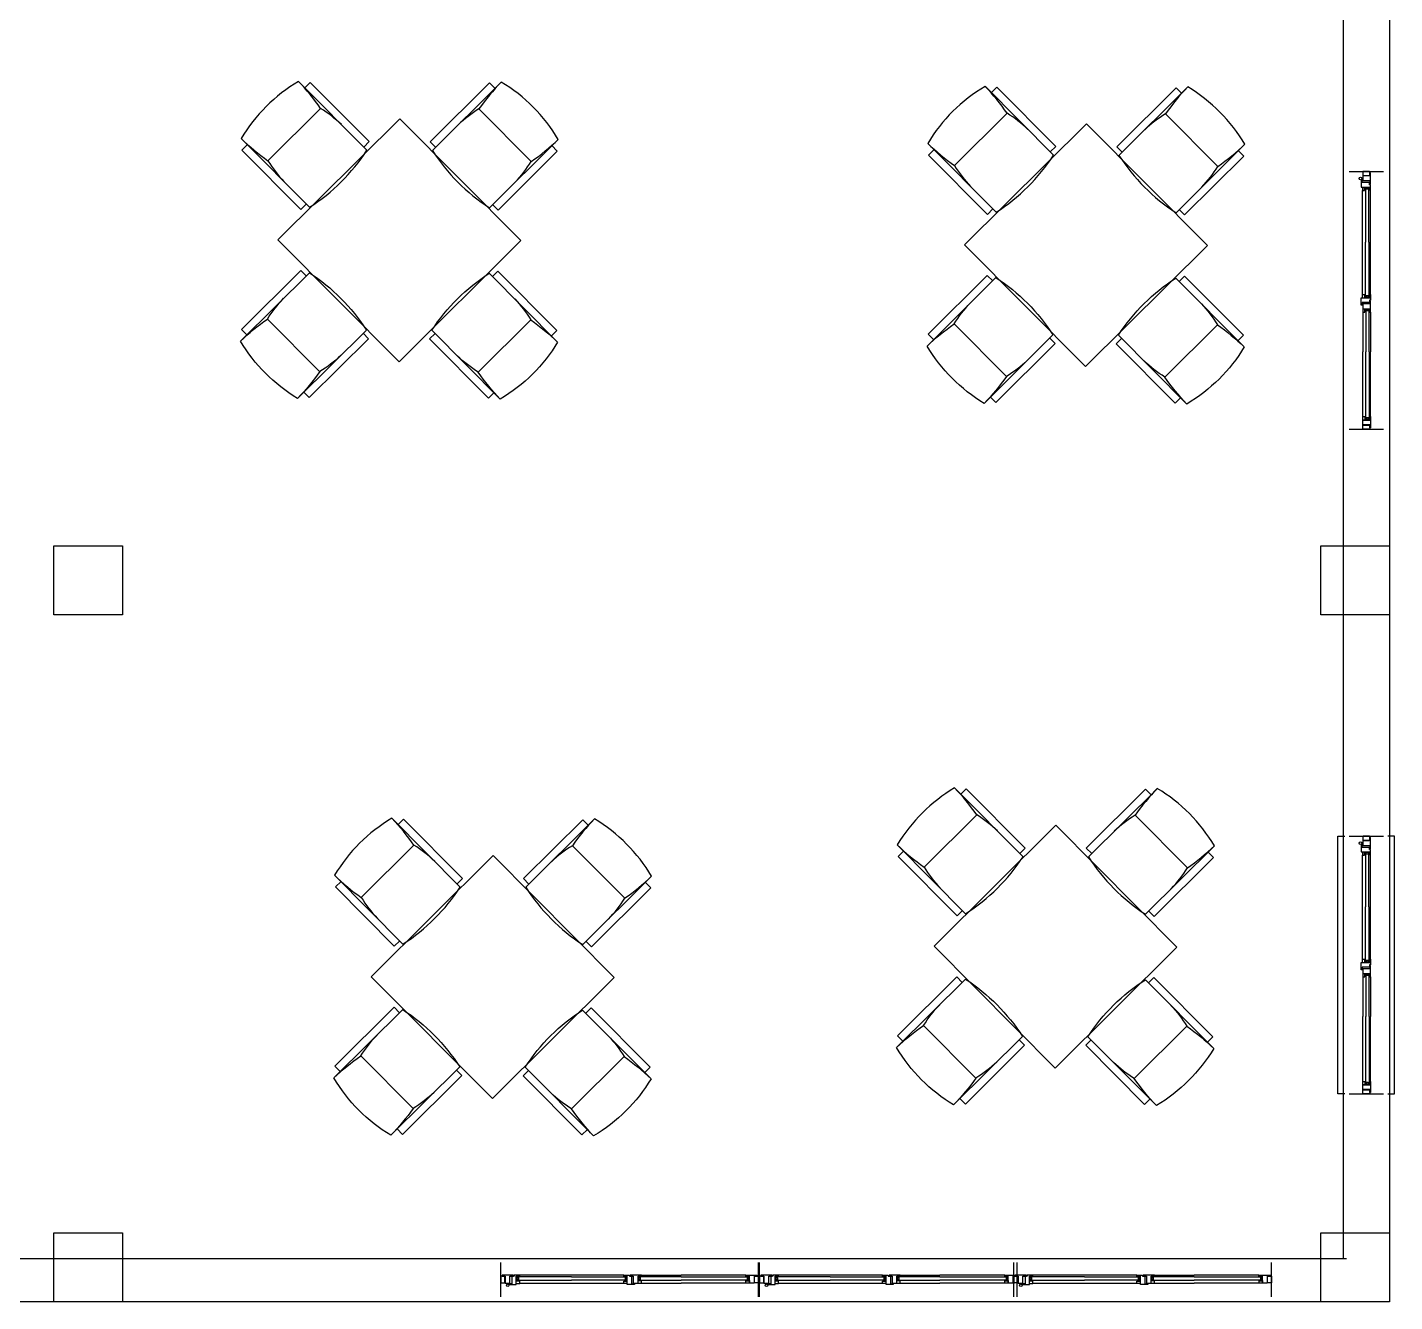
# Model space of a CAD drawing. Header units: millimetres. Extents: x -17017 to 2697, y 1903 to 18260.
# Drawn here: x -17004.934 to -17003.343, y 18226.5 to 18227.984 of the extents above; entities that cross this region are included whole.
import ezdxf

# ---------------------------------------------------------------- set-up
doc = ezdxf.new("R2010")
doc.units = ezdxf.units.MM
for name, color, linetype in [('1', 7, 'Continuous'), ('B-FURNITURE', 22, 'Continuous'), ('DENIZLIK', 16, 'Continuous'), ('DUVAR', 7, 'Continuous'), ('KAPI', 3, 'Continuous'), ('PENCERE', 3, 'Continuous')]:
    doc.layers.add(name, color=color, linetype=linetype)

# ---------------------------------------------------------------- blocks, each defined once
blk = doc.blocks.new('UI')
at = {"layer": 'B-FURNITURE', "color": 33}
for points in [[(189108.1, 81976.5), (189154.6, 81976.5)], [(189152.6, 81490), (189108.1, 81490), (189108.1, 81976.5)], [(189152.6, 81463.5), (189152.6, 82028.5)], [(189621.6, 81976.5), (189668.1, 81976.5), (189668.1, 81490), (189623.6, 81490)], [(189623.6, 82028.5), (189623.6, 81463.5)], [(189172.1, 81826.5), (189604.1, 81826.5)]]:
    blk.add_lwpolyline(points, dxfattribs=at)
for centre, radius, start, end in [((189388.1, 81090.1), 967.4, 75.91107, 104.08893), ((190456.1, 82052.3), 1303.7, 181.05013, 189.97775), ((188320.1, 82052.3), 1303.7, 350.02225, 358.94987), ((189896.6, 81656.3), 744.2, 166.77993, 178.59848), ((188879.6, 81656.3), 744.2, 1.40152, 13.22007), ((189388.1, 82560.2), 1121.7, 257.88073, 282.11927)]:
    blk.add_arc(centre, radius, start, end, dxfattribs=at)
blk = doc.blocks.new('A$C754E1EED')
at = {"layer": 'B-FURNITURE'}
blk.add_lwpolyline([(-0.7071, 0), (0, -0.7071), (0.7071, 0), (0, 0.7071)], close=True, dxfattribs=at)
at = {"layer": 'B-FURNITURE', "yscale": 0.001, "zscale": 0.001}
for p, xscale, rotation in [((191.164, 76.6713), -0.001, 44.9999999997052), ((-191.164, 76.6713), 0.001, 315.0000000002948), ((-76.6713, 191.164), -0.001, 135.0000000002948), ((76.6713, 191.164), 0.001, 224.9999999997052)]:
    blk.add_blockref('UI', p, dxfattribs=dict(at, xscale=xscale, rotation=rotation))

msp = doc.modelspace()

# ---------------------------------------------------------------- linework, layer by layer
at = {"layer": '1'}
for p, q in [((-17003.3486, 18228.1797), (-17003.3486, 18226.4997)), ((-17003.4025, 18228.0997), (-17003.4025, 18226.5497))]:
    msp.add_line(p, q, dxfattribs=at)
msp.add_lwpolyline([(-17004.8235, 18227.2997), (-17004.9035, 18227.2997), (-17004.9035, 18227.3797), (-17004.8235, 18227.3797)], close=True, dxfattribs=at)
for points in [[(-17003.3486, 18227.2997), (-17003.4286, 18227.2997), (-17003.4286, 18227.3797), (-17003.3486, 18227.3797)], [(-17004.9035, 18226.4997), (-17004.9035, 18226.5797), (-17004.8235, 18226.5797), (-17004.8235, 18226.4997)], [(-17003.4286, 18226.4997), (-17003.4286, 18226.5797), (-17003.3486, 18226.5797)], [(-17003.3986, 18226.5497), (-17006.4342, 18226.5497)], [(-17003.3486, 18226.4997), (-17006.4342, 18226.4997)]]:
    msp.add_lwpolyline(points, dxfattribs=at)
at = {"layer": 'DENIZLIK'}
for points in [[(-17003.4007, 18226.7417), (-17003.4087, 18226.7417), (-17003.4087, 18227.0417), (-17003.4007, 18227.0417)], [(-17003.3507, 18226.7417), (-17003.3427, 18226.7417), (-17003.3427, 18227.0417), (-17003.3507, 18227.0417)]]:
    msp.add_lwpolyline(points, dxfattribs=at)
at = {"layer": 'DUVAR'}
for p, q in [((-17003.3957, 18227.8158), (-17003.3557, 18227.8158)), ((-17003.3957, 18227.5158), (-17003.3557, 18227.5158)), ((-17003.3957, 18227.0417), (-17003.3557, 18227.0417)), ((-17003.3957, 18226.7417), (-17003.3557, 18226.7417)), ((-17004.3833, 18226.5055), (-17004.3833, 18226.5455)), ((-17004.0833, 18226.5055), (-17004.0833, 18226.5455)), ((-17004.082, 18226.5055), (-17004.082, 18226.5455)), ((-17003.7859, 18226.5055), (-17003.7859, 18226.5455)), ((-17003.782, 18226.5055), (-17003.782, 18226.5455)), ((-17003.4859, 18226.5055), (-17003.4859, 18226.5455))]:
    msp.add_line(p, q, dxfattribs=at)
at = {"layer": 'KAPI'}
for points in [[(-17003.3799, 18227.8052), (-17003.3715, 18227.8052), (-17003.3715, 18227.8011), (-17003.3706, 18227.8011), (-17003.3706, 18227.8143), (-17003.3715, 18227.8143), (-17003.3715, 18227.8107), (-17003.3799, 18227.8107), (-17003.3799, 18227.8052)], [(-17003.3799, 18227.5264), (-17003.3715, 18227.5264), (-17003.3715, 18227.5304), (-17003.3706, 18227.5304), (-17003.3706, 18227.5173), (-17003.3715, 18227.5173), (-17003.3715, 18227.5209), (-17003.3799, 18227.5209), (-17003.3799, 18227.5264)], [(-17003.3799, 18227.0311), (-17003.3715, 18227.0311), (-17003.3715, 18227.027), (-17003.3706, 18227.027), (-17003.3706, 18227.0402), (-17003.3715, 18227.0402), (-17003.3715, 18227.0366), (-17003.3799, 18227.0366), (-17003.3799, 18227.0311)], [(-17003.3799, 18226.7523), (-17003.3715, 18226.7523), (-17003.3715, 18226.7563), (-17003.3706, 18226.7563), (-17003.3706, 18226.7432), (-17003.3715, 18226.7432), (-17003.3715, 18226.7467), (-17003.3799, 18226.7467), (-17003.3799, 18226.7523)], [(-17004.3727, 18226.5213), (-17004.3727, 18226.5296), (-17004.3686, 18226.5296), (-17004.3686, 18226.5306), (-17004.3818, 18226.5306), (-17004.3818, 18226.5296), (-17004.3782, 18226.5296), (-17004.3782, 18226.5213), (-17004.3727, 18226.5213)], [(-17004.0939, 18226.5213), (-17004.0939, 18226.5296), (-17004.0979, 18226.5296), (-17004.0979, 18226.5306), (-17004.0848, 18226.5306), (-17004.0848, 18226.5296), (-17004.0884, 18226.5296), (-17004.0884, 18226.5213), (-17004.0939, 18226.5213)], [(-17004.0714, 18226.5213), (-17004.0714, 18226.5296), (-17004.0673, 18226.5296), (-17004.0673, 18226.5306), (-17004.0805, 18226.5306), (-17004.0805, 18226.5296), (-17004.0769, 18226.5296), (-17004.0769, 18226.5213), (-17004.0714, 18226.5213)], [(-17003.7809, 18226.5296), (-17003.787, 18226.5296), (-17003.787, 18226.5213), (-17003.7926, 18226.5213), (-17003.7926, 18226.5296), (-17003.7966, 18226.5296), (-17003.7966, 18226.5306), (-17003.7835, 18226.5306), (-17003.7835, 18226.5296)], [(-17003.7809, 18226.5296), (-17003.7809, 18226.5213), (-17003.7754, 18226.5213), (-17003.7754, 18226.5296), (-17003.7713, 18226.5296), (-17003.7713, 18226.5306), (-17003.7844, 18226.5306), (-17003.7844, 18226.5296)], [(-17003.4965, 18226.5213), (-17003.4965, 18226.5296), (-17003.5006, 18226.5296), (-17003.5006, 18226.5306), (-17003.4874, 18226.5306), (-17003.4874, 18226.5296), (-17003.491, 18226.5296), (-17003.491, 18226.5213), (-17003.4965, 18226.5213)]]:
    msp.add_lwpolyline(points, dxfattribs=at)
for centre in [(-17003.3825, 18227.8077), (-17003.3825, 18227.0336), (-17004.3752, 18226.5187), (-17004.0739, 18226.5187), (-17003.7778, 18226.5187)]:
    msp.add_circle(centre, 0.0015, dxfattribs=at)
at = {"layer": 'PENCERE', "color": 1}
for p, q in [((-17003.3801, 18227.6726), (-17003.3801, 18227.7937)), ((-17003.3708, 18227.6726), (-17003.3708, 18227.7937)), ((-17003.3799, 18227.652), (-17003.3799, 18227.6058)), ((-17003.3706, 18227.652), (-17003.3706, 18227.6058)), ((-17003.3799, 18227.5304), (-17003.3799, 18227.6058)), ((-17003.3706, 18227.5304), (-17003.3706, 18227.6058)), ((-17003.3801, 18226.8985), (-17003.3801, 18227.0196)), ((-17003.3708, 18226.8985), (-17003.3708, 18227.0195)), ((-17003.3799, 18226.8779), (-17003.3799, 18226.8317)), ((-17003.3706, 18226.8779), (-17003.3706, 18226.8317)), ((-17003.3799, 18226.7563), (-17003.3799, 18226.8317)), ((-17003.3706, 18226.7563), (-17003.3706, 18226.8317)), ((-17004.2401, 18226.5304), (-17004.3612, 18226.5304)), ((-17004.2195, 18226.5306), (-17004.1733, 18226.5306)), ((-17004.0979, 18226.5306), (-17004.1733, 18226.5306)), ((-17003.9388, 18226.5304), (-17004.0598, 18226.5304)), ((-17003.9182, 18226.5306), (-17003.872, 18226.5306)), ((-17003.7966, 18226.5306), (-17003.872, 18226.5306)), ((-17003.6428, 18226.5304), (-17003.7638, 18226.5304)), ((-17003.6221, 18226.5306), (-17003.5759, 18226.5306)), ((-17003.5006, 18226.5306), (-17003.5759, 18226.5306)), ((-17004.2401, 18226.521), (-17004.3612, 18226.521)), ((-17004.2195, 18226.5213), (-17004.1733, 18226.5213)), ((-17004.0979, 18226.5213), (-17004.1733, 18226.5213)), ((-17003.9388, 18226.521), (-17004.0599, 18226.521)), ((-17003.9182, 18226.5213), (-17003.872, 18226.5213)), ((-17003.7966, 18226.5213), (-17003.872, 18226.5213)), ((-17003.6427, 18226.521), (-17003.7638, 18226.521)), ((-17003.6222, 18226.5213), (-17003.5759, 18226.5213)), ((-17003.5005, 18226.5213), (-17003.5759, 18226.5213))]:
    msp.add_line(p, q, dxfattribs=at)
at = {"layer": 'PENCERE'}
for points in [[(-17003.3708, 18227.7937), (-17003.3708, 18227.8003), (-17003.3718, 18227.8003), (-17003.3718, 18227.8028), (-17003.3805, 18227.8028), (-17003.3805, 18227.8062), (-17003.3815, 18227.8062), (-17003.3815, 18227.7977), (-17003.3717, 18227.7977), (-17003.3717, 18227.7937)], [(-17003.3758, 18227.7968), (-17003.3758, 18227.7969), (-17003.3758, 18227.7969), (-17003.3757, 18227.797), (-17003.3757, 18227.797), (-17003.3757, 18227.7971), (-17003.3756, 18227.7971), (-17003.3755, 18227.7971), (-17003.3755, 18227.7972), (-17003.3754, 18227.7972), (-17003.3738, 18227.7972), (-17003.3737, 18227.7972), (-17003.3737, 18227.7971), (-17003.3736, 18227.7971), (-17003.3735, 18227.7971), (-17003.3735, 18227.797), (-17003.3734, 18227.797), (-17003.3734, 18227.7969), (-17003.3734, 18227.7969), (-17003.3734, 18227.7968), (-17003.3734, 18227.7955), (-17003.3734, 18227.7954), (-17003.3734, 18227.7954), (-17003.3734, 18227.7953), (-17003.3735, 18227.7953), (-17003.3735, 18227.7952), (-17003.3736, 18227.7952), (-17003.3737, 18227.7952), (-17003.3737, 18227.7952), (-17003.3738, 18227.7952), (-17003.3754, 18227.7952), (-17003.3755, 18227.7952), (-17003.3755, 18227.7952), (-17003.3756, 18227.7952), (-17003.3757, 18227.7952), (-17003.3757, 18227.7953), (-17003.3757, 18227.7953), (-17003.3758, 18227.7954), (-17003.3758, 18227.7954), (-17003.3758, 18227.7955), (-17003.3758, 18227.7968)], [(-17003.3708, 18227.6726), (-17003.3708, 18227.666), (-17003.3718, 18227.666), (-17003.3718, 18227.6634), (-17003.3805, 18227.6634), (-17003.3805, 18227.6601), (-17003.3815, 18227.6601), (-17003.3815, 18227.6686), (-17003.3717, 18227.6686), (-17003.3717, 18227.6726)], [(-17003.3715, 18227.652), (-17003.3706, 18227.652), (-17003.3706, 18227.6651), (-17003.3715, 18227.6651), (-17003.3715, 18227.6616), (-17003.3799, 18227.6616), (-17003.3799, 18227.656), (-17003.3715, 18227.656)], [(-17003.3758, 18227.6695), (-17003.3758, 18227.6694), (-17003.3758, 18227.6693), (-17003.3757, 18227.6693), (-17003.3757, 18227.6692), (-17003.3757, 18227.6692), (-17003.3756, 18227.6692), (-17003.3755, 18227.6691), (-17003.3755, 18227.6691), (-17003.3754, 18227.6691), (-17003.3738, 18227.6691), (-17003.3737, 18227.6691), (-17003.3737, 18227.6691), (-17003.3736, 18227.6692), (-17003.3735, 18227.6692), (-17003.3735, 18227.6692), (-17003.3735, 18227.6693), (-17003.3734, 18227.6693), (-17003.3734, 18227.6694), (-17003.3734, 18227.6695), (-17003.3734, 18227.6708), (-17003.3734, 18227.6708), (-17003.3734, 18227.6709), (-17003.3735, 18227.671), (-17003.3735, 18227.671), (-17003.3735, 18227.671), (-17003.3736, 18227.6711), (-17003.3737, 18227.6711), (-17003.3737, 18227.6711), (-17003.3738, 18227.6711), (-17003.3754, 18227.6711), (-17003.3755, 18227.6711), (-17003.3755, 18227.6711), (-17003.3756, 18227.6711), (-17003.3757, 18227.671), (-17003.3757, 18227.671), (-17003.3757, 18227.671), (-17003.3758, 18227.6709), (-17003.3758, 18227.6708), (-17003.3758, 18227.6708), (-17003.3758, 18227.6695)], [(-17003.3756, 18227.6552), (-17003.3756, 18227.6552), (-17003.3756, 18227.6553), (-17003.3755, 18227.6554), (-17003.3755, 18227.6554), (-17003.3754, 18227.6554), (-17003.3754, 18227.6555), (-17003.3753, 18227.6555), (-17003.3752, 18227.6555), (-17003.3752, 18227.6555), (-17003.3736, 18227.6555), (-17003.3735, 18227.6555), (-17003.3734, 18227.6555), (-17003.3734, 18227.6555), (-17003.3733, 18227.6554), (-17003.3733, 18227.6554), (-17003.3732, 18227.6554), (-17003.3732, 18227.6553), (-17003.3732, 18227.6552), (-17003.3732, 18227.6552), (-17003.3732, 18227.6539), (-17003.3732, 18227.6538), (-17003.3732, 18227.6537), (-17003.3732, 18227.6537), (-17003.3733, 18227.6536), (-17003.3733, 18227.6536), (-17003.3734, 18227.6536), (-17003.3734, 18227.6535), (-17003.3735, 18227.6535), (-17003.3736, 18227.6535), (-17003.3752, 18227.6535), (-17003.3752, 18227.6535), (-17003.3753, 18227.6535), (-17003.3754, 18227.6536), (-17003.3754, 18227.6536), (-17003.3755, 18227.6536), (-17003.3755, 18227.6537), (-17003.3756, 18227.6537), (-17003.3756, 18227.6538), (-17003.3756, 18227.6539), (-17003.3756, 18227.6552)], [(-17003.3773, 18227.5304), (-17003.3773, 18227.5274), (-17003.3772, 18227.5269), (-17003.377, 18227.5265), (-17003.3769, 18227.5264), (-17003.3799, 18227.5264), (-17003.3799, 18227.5304)], [(-17003.3756, 18227.5272), (-17003.3756, 18227.5272), (-17003.3756, 18227.5271), (-17003.3755, 18227.5271), (-17003.3755, 18227.527), (-17003.3754, 18227.527), (-17003.3754, 18227.5269), (-17003.3753, 18227.5269), (-17003.3752, 18227.5269), (-17003.3752, 18227.5269), (-17003.3736, 18227.5269), (-17003.3735, 18227.5269), (-17003.3734, 18227.5269), (-17003.3734, 18227.5269), (-17003.3733, 18227.527), (-17003.3733, 18227.527), (-17003.3732, 18227.5271), (-17003.3732, 18227.5271), (-17003.3732, 18227.5272), (-17003.3732, 18227.5272), (-17003.3732, 18227.5286), (-17003.3732, 18227.5286), (-17003.3732, 18227.5287), (-17003.3732, 18227.5287), (-17003.3733, 18227.5288), (-17003.3733, 18227.5288), (-17003.3734, 18227.5289), (-17003.3734, 18227.5289), (-17003.3735, 18227.5289), (-17003.3736, 18227.5289), (-17003.3752, 18227.5289), (-17003.3752, 18227.5289), (-17003.3753, 18227.5289), (-17003.3754, 18227.5289), (-17003.3754, 18227.5288), (-17003.3755, 18227.5288), (-17003.3755, 18227.5287), (-17003.3756, 18227.5287), (-17003.3756, 18227.5286), (-17003.3756, 18227.5286), (-17003.3756, 18227.5272)], [(-17003.3708, 18227.0195), (-17003.3708, 18227.0262), (-17003.3718, 18227.0262), (-17003.3718, 18227.0287), (-17003.3805, 18227.0287), (-17003.3805, 18227.0321), (-17003.3815, 18227.0321), (-17003.3815, 18227.0236), (-17003.3717, 18227.0236), (-17003.3717, 18227.0195)], [(-17003.3758, 18227.0227), (-17003.3758, 18227.0228), (-17003.3758, 18227.0228), (-17003.3757, 18227.0229), (-17003.3757, 18227.0229), (-17003.3757, 18227.023), (-17003.3756, 18227.023), (-17003.3755, 18227.023), (-17003.3755, 18227.023), (-17003.3754, 18227.023), (-17003.3738, 18227.023), (-17003.3737, 18227.023), (-17003.3737, 18227.023), (-17003.3736, 18227.023), (-17003.3735, 18227.023), (-17003.3735, 18227.0229), (-17003.3734, 18227.0229), (-17003.3734, 18227.0228), (-17003.3734, 18227.0228), (-17003.3734, 18227.0227), (-17003.3734, 18227.0214), (-17003.3734, 18227.0213), (-17003.3734, 18227.0213), (-17003.3734, 18227.0212), (-17003.3735, 18227.0212), (-17003.3735, 18227.0211), (-17003.3736, 18227.0211), (-17003.3737, 18227.0211), (-17003.3737, 18227.021), (-17003.3738, 18227.021), (-17003.3754, 18227.021), (-17003.3755, 18227.021), (-17003.3755, 18227.0211), (-17003.3756, 18227.0211), (-17003.3757, 18227.0211), (-17003.3757, 18227.0212), (-17003.3757, 18227.0212), (-17003.3758, 18227.0213), (-17003.3758, 18227.0213), (-17003.3758, 18227.0214), (-17003.3758, 18227.0227)], [(-17003.3708, 18226.8985), (-17003.3708, 18226.8919), (-17003.3718, 18226.8919), (-17003.3718, 18226.8893), (-17003.3805, 18226.8893), (-17003.3805, 18226.886), (-17003.3815, 18226.886), (-17003.3815, 18226.8945), (-17003.3717, 18226.8945), (-17003.3717, 18226.8985)], [(-17003.3758, 18226.8953), (-17003.3758, 18226.8953), (-17003.3758, 18226.8952), (-17003.3757, 18226.8952), (-17003.3757, 18226.8951), (-17003.3757, 18226.8951), (-17003.3756, 18226.895), (-17003.3755, 18226.895), (-17003.3755, 18226.895), (-17003.3754, 18226.895), (-17003.3738, 18226.895), (-17003.3737, 18226.895), (-17003.3737, 18226.895), (-17003.3736, 18226.895), (-17003.3735, 18226.8951), (-17003.3735, 18226.8951), (-17003.3735, 18226.8952), (-17003.3734, 18226.8952), (-17003.3734, 18226.8953), (-17003.3734, 18226.8953), (-17003.3734, 18226.8967), (-17003.3734, 18226.8967), (-17003.3734, 18226.8968), (-17003.3735, 18226.8968), (-17003.3735, 18226.8969), (-17003.3735, 18226.8969), (-17003.3736, 18226.897), (-17003.3737, 18226.897), (-17003.3737, 18226.897), (-17003.3738, 18226.897), (-17003.3754, 18226.897), (-17003.3755, 18226.897), (-17003.3755, 18226.897), (-17003.3756, 18226.897), (-17003.3757, 18226.8969), (-17003.3757, 18226.8969), (-17003.3757, 18226.8968), (-17003.3758, 18226.8968), (-17003.3758, 18226.8967), (-17003.3758, 18226.8967), (-17003.3758, 18226.8953)], [(-17003.3715, 18226.8779), (-17003.3706, 18226.8779), (-17003.3706, 18226.891), (-17003.3715, 18226.891), (-17003.3715, 18226.8874), (-17003.3799, 18226.8874), (-17003.3799, 18226.8819), (-17003.3715, 18226.8819)], [(-17003.3756, 18226.8811), (-17003.3756, 18226.8811), (-17003.3756, 18226.8812), (-17003.3755, 18226.8812), (-17003.3755, 18226.8813), (-17003.3754, 18226.8813), (-17003.3754, 18226.8814), (-17003.3753, 18226.8814), (-17003.3752, 18226.8814), (-17003.3752, 18226.8814), (-17003.3736, 18226.8814), (-17003.3735, 18226.8814), (-17003.3734, 18226.8814), (-17003.3734, 18226.8814), (-17003.3733, 18226.8813), (-17003.3733, 18226.8813), (-17003.3732, 18226.8812), (-17003.3732, 18226.8812), (-17003.3732, 18226.8811), (-17003.3732, 18226.8811), (-17003.3732, 18226.8797), (-17003.3732, 18226.8797), (-17003.3732, 18226.8796), (-17003.3732, 18226.8796), (-17003.3733, 18226.8795), (-17003.3733, 18226.8795), (-17003.3734, 18226.8794), (-17003.3734, 18226.8794), (-17003.3735, 18226.8794), (-17003.3736, 18226.8794), (-17003.3752, 18226.8794), (-17003.3752, 18226.8794), (-17003.3753, 18226.8794), (-17003.3754, 18226.8794), (-17003.3754, 18226.8795), (-17003.3755, 18226.8795), (-17003.3755, 18226.8796), (-17003.3756, 18226.8796), (-17003.3756, 18226.8797), (-17003.3756, 18226.8797), (-17003.3756, 18226.8811)], [(-17003.3773, 18226.7563), (-17003.3773, 18226.7532), (-17003.3772, 18226.7528), (-17003.377, 18226.7524), (-17003.3769, 18226.7523), (-17003.3799, 18226.7523), (-17003.3799, 18226.7563)], [(-17003.3756, 18226.7531), (-17003.3756, 18226.7531), (-17003.3756, 18226.753), (-17003.3755, 18226.7529), (-17003.3755, 18226.7529), (-17003.3754, 18226.7529), (-17003.3754, 18226.7528), (-17003.3753, 18226.7528), (-17003.3752, 18226.7528), (-17003.3752, 18226.7528), (-17003.3736, 18226.7528), (-17003.3735, 18226.7528), (-17003.3734, 18226.7528), (-17003.3734, 18226.7528), (-17003.3733, 18226.7529), (-17003.3733, 18226.7529), (-17003.3732, 18226.7529), (-17003.3732, 18226.753), (-17003.3732, 18226.7531), (-17003.3732, 18226.7531), (-17003.3732, 18226.7544), (-17003.3732, 18226.7545), (-17003.3732, 18226.7546), (-17003.3732, 18226.7546), (-17003.3733, 18226.7547), (-17003.3733, 18226.7547), (-17003.3734, 18226.7547), (-17003.3734, 18226.7548), (-17003.3735, 18226.7548), (-17003.3736, 18226.7548), (-17003.3752, 18226.7548), (-17003.3752, 18226.7548), (-17003.3753, 18226.7548), (-17003.3754, 18226.7547), (-17003.3754, 18226.7547), (-17003.3755, 18226.7547), (-17003.3755, 18226.7546), (-17003.3756, 18226.7546), (-17003.3756, 18226.7545), (-17003.3756, 18226.7544), (-17003.3756, 18226.7531)], [(-17004.3612, 18226.5304), (-17004.3678, 18226.5304), (-17004.3678, 18226.5294), (-17004.3703, 18226.5294), (-17004.3703, 18226.5206), (-17004.3737, 18226.5206), (-17004.3737, 18226.5197), (-17004.3652, 18226.5197), (-17004.3652, 18226.5295), (-17004.3612, 18226.5295)], [(-17004.2401, 18226.5304), (-17004.2335, 18226.5304), (-17004.2335, 18226.5294), (-17004.2309, 18226.5294), (-17004.2309, 18226.5206), (-17004.2276, 18226.5206), (-17004.2276, 18226.5197), (-17004.2361, 18226.5197), (-17004.2361, 18226.5295), (-17004.2401, 18226.5295)], [(-17004.2195, 18226.5296), (-17004.2195, 18226.5306), (-17004.2326, 18226.5306), (-17004.2326, 18226.5296), (-17004.2291, 18226.5296), (-17004.2291, 18226.5213), (-17004.2235, 18226.5213), (-17004.2235, 18226.5296)], [(-17004.0598, 18226.5304), (-17004.0665, 18226.5304), (-17004.0665, 18226.5294), (-17004.069, 18226.5294), (-17004.069, 18226.5206), (-17004.0724, 18226.5206), (-17004.0724, 18226.5197), (-17004.0639, 18226.5197), (-17004.0639, 18226.5295), (-17004.0598, 18226.5295)], [(-17003.9388, 18226.5304), (-17003.9322, 18226.5304), (-17003.9322, 18226.5294), (-17003.9296, 18226.5294), (-17003.9296, 18226.5206), (-17003.9263, 18226.5206), (-17003.9263, 18226.5197), (-17003.9348, 18226.5197), (-17003.9348, 18226.5295), (-17003.9388, 18226.5295)], [(-17003.9182, 18226.5296), (-17003.9182, 18226.5306), (-17003.9313, 18226.5306), (-17003.9313, 18226.5296), (-17003.9277, 18226.5296), (-17003.9277, 18226.5213), (-17003.9222, 18226.5213), (-17003.9222, 18226.5296)], [(-17003.7638, 18226.5304), (-17003.7704, 18226.5304), (-17003.7704, 18226.5294), (-17003.773, 18226.5294), (-17003.773, 18226.5206), (-17003.7764, 18226.5206), (-17003.7764, 18226.5197), (-17003.7678, 18226.5197), (-17003.7678, 18226.5295), (-17003.7638, 18226.5295)], [(-17003.6428, 18226.5304), (-17003.6361, 18226.5304), (-17003.6361, 18226.5294), (-17003.6336, 18226.5294), (-17003.6336, 18226.5206), (-17003.6302, 18226.5206), (-17003.6302, 18226.5197), (-17003.6387, 18226.5197), (-17003.6387, 18226.5295), (-17003.6428, 18226.5295)], [(-17003.6221, 18226.5296), (-17003.6221, 18226.5306), (-17003.6353, 18226.5306), (-17003.6353, 18226.5296), (-17003.6317, 18226.5296), (-17003.6317, 18226.5213), (-17003.6262, 18226.5213), (-17003.6262, 18226.5296)], [(-17004.3643, 18226.5254), (-17004.3644, 18226.5254), (-17004.3644, 18226.5254), (-17004.3645, 18226.5254), (-17004.3645, 18226.5255), (-17004.3646, 18226.5255), (-17004.3646, 18226.5256), (-17004.3646, 18226.5256), (-17004.3647, 18226.5257), (-17004.3647, 18226.5258), (-17004.3647, 18226.5274), (-17004.3647, 18226.5275), (-17004.3646, 18226.5275), (-17004.3646, 18226.5276), (-17004.3646, 18226.5276), (-17004.3645, 18226.5277), (-17004.3645, 18226.5277), (-17004.3644, 18226.5278), (-17004.3644, 18226.5278), (-17004.3643, 18226.5278), (-17004.363, 18226.5278), (-17004.3629, 18226.5278), (-17004.3629, 18226.5278), (-17004.3628, 18226.5277), (-17004.3628, 18226.5277), (-17004.3627, 18226.5276), (-17004.3627, 18226.5276), (-17004.3627, 18226.5275), (-17004.3627, 18226.5275), (-17004.3627, 18226.5274), (-17004.3627, 18226.5258), (-17004.3627, 18226.5257), (-17004.3627, 18226.5256), (-17004.3627, 18226.5256), (-17004.3627, 18226.5255), (-17004.3628, 18226.5255), (-17004.3628, 18226.5254), (-17004.3629, 18226.5254), (-17004.3629, 18226.5254), (-17004.363, 18226.5254), (-17004.3643, 18226.5254)], [(-17004.237, 18226.5254), (-17004.2369, 18226.5254), (-17004.2368, 18226.5254), (-17004.2368, 18226.5254), (-17004.2367, 18226.5255), (-17004.2367, 18226.5255), (-17004.2367, 18226.5256), (-17004.2366, 18226.5256), (-17004.2366, 18226.5257), (-17004.2366, 18226.5258), (-17004.2366, 18226.5274), (-17004.2366, 18226.5274), (-17004.2366, 18226.5275), (-17004.2367, 18226.5276), (-17004.2367, 18226.5276), (-17004.2367, 18226.5277), (-17004.2368, 18226.5277), (-17004.2368, 18226.5278), (-17004.2369, 18226.5278), (-17004.237, 18226.5278), (-17004.2383, 18226.5278), (-17004.2383, 18226.5278), (-17004.2384, 18226.5278), (-17004.2385, 18226.5277), (-17004.2385, 18226.5277), (-17004.2385, 18226.5276), (-17004.2386, 18226.5276), (-17004.2386, 18226.5275), (-17004.2386, 18226.5274), (-17004.2386, 18226.5274), (-17004.2386, 18226.5258), (-17004.2386, 18226.5257), (-17004.2386, 18226.5256), (-17004.2386, 18226.5256), (-17004.2385, 18226.5255), (-17004.2385, 18226.5255), (-17004.2385, 18226.5254), (-17004.2384, 18226.5254), (-17004.2383, 18226.5254), (-17004.2383, 18226.5254), (-17004.237, 18226.5254)], [(-17004.2227, 18226.5256), (-17004.2227, 18226.5256), (-17004.2228, 18226.5256), (-17004.2229, 18226.5257), (-17004.2229, 18226.5257), (-17004.2229, 18226.5257), (-17004.223, 18226.5258), (-17004.223, 18226.5259), (-17004.223, 18226.5259), (-17004.223, 18226.526), (-17004.223, 18226.5276), (-17004.223, 18226.5277), (-17004.223, 18226.5277), (-17004.223, 18226.5278), (-17004.2229, 18226.5279), (-17004.2229, 18226.5279), (-17004.2229, 18226.5279), (-17004.2228, 18226.528), (-17004.2227, 18226.528), (-17004.2227, 18226.528), (-17004.2214, 18226.528), (-17004.2213, 18226.528), (-17004.2212, 18226.528), (-17004.2212, 18226.5279), (-17004.2211, 18226.5279), (-17004.2211, 18226.5279), (-17004.2211, 18226.5278), (-17004.221, 18226.5277), (-17004.221, 18226.5277), (-17004.221, 18226.5276), (-17004.221, 18226.526), (-17004.221, 18226.5259), (-17004.221, 18226.5259), (-17004.2211, 18226.5258), (-17004.2211, 18226.5257), (-17004.2211, 18226.5257), (-17004.2212, 18226.5257), (-17004.2212, 18226.5256), (-17004.2213, 18226.5256), (-17004.2214, 18226.5256), (-17004.2227, 18226.5256)], [(-17004.0979, 18226.5238), (-17004.0949, 18226.5238), (-17004.0944, 18226.524), (-17004.094, 18226.5242), (-17004.0939, 18226.5243), (-17004.0939, 18226.5213), (-17004.0979, 18226.5213)], [(-17004.0947, 18226.5256), (-17004.0947, 18226.5256), (-17004.0946, 18226.5256), (-17004.0946, 18226.5257), (-17004.0945, 18226.5257), (-17004.0945, 18226.5257), (-17004.0944, 18226.5258), (-17004.0944, 18226.5259), (-17004.0944, 18226.5259), (-17004.0944, 18226.526), (-17004.0944, 18226.5276), (-17004.0944, 18226.5277), (-17004.0944, 18226.5277), (-17004.0944, 18226.5278), (-17004.0945, 18226.5279), (-17004.0945, 18226.5279), (-17004.0946, 18226.5279), (-17004.0946, 18226.528), (-17004.0947, 18226.528), (-17004.0947, 18226.528), (-17004.0961, 18226.528), (-17004.0961, 18226.528), (-17004.0962, 18226.528), (-17004.0962, 18226.5279), (-17004.0963, 18226.5279), (-17004.0963, 18226.5279), (-17004.0964, 18226.5278), (-17004.0964, 18226.5277), (-17004.0964, 18226.5277), (-17004.0964, 18226.5276), (-17004.0964, 18226.526), (-17004.0964, 18226.5259), (-17004.0964, 18226.5259), (-17004.0964, 18226.5258), (-17004.0963, 18226.5257), (-17004.0963, 18226.5257), (-17004.0962, 18226.5257), (-17004.0962, 18226.5256), (-17004.0961, 18226.5256), (-17004.0961, 18226.5256), (-17004.0947, 18226.5256)], [(-17004.063, 18226.5254), (-17004.0631, 18226.5254), (-17004.0631, 18226.5254), (-17004.0632, 18226.5254), (-17004.0632, 18226.5255), (-17004.0633, 18226.5255), (-17004.0633, 18226.5256), (-17004.0633, 18226.5256), (-17004.0633, 18226.5257), (-17004.0633, 18226.5258), (-17004.0633, 18226.5274), (-17004.0633, 18226.5275), (-17004.0633, 18226.5275), (-17004.0633, 18226.5276), (-17004.0633, 18226.5276), (-17004.0632, 18226.5277), (-17004.0632, 18226.5277), (-17004.0631, 18226.5278), (-17004.0631, 18226.5278), (-17004.063, 18226.5278), (-17004.0617, 18226.5278), (-17004.0616, 18226.5278), (-17004.0616, 18226.5278), (-17004.0615, 18226.5277), (-17004.0615, 18226.5277), (-17004.0614, 18226.5276), (-17004.0614, 18226.5276), (-17004.0614, 18226.5275), (-17004.0613, 18226.5275), (-17004.0613, 18226.5274), (-17004.0613, 18226.5258), (-17004.0613, 18226.5257), (-17004.0614, 18226.5256), (-17004.0614, 18226.5256), (-17004.0614, 18226.5255), (-17004.0615, 18226.5255), (-17004.0615, 18226.5254), (-17004.0616, 18226.5254), (-17004.0616, 18226.5254), (-17004.0617, 18226.5254), (-17004.063, 18226.5254)], [(-17003.9356, 18226.5254), (-17003.9356, 18226.5254), (-17003.9355, 18226.5254), (-17003.9355, 18226.5254), (-17003.9354, 18226.5255), (-17003.9354, 18226.5255), (-17003.9353, 18226.5256), (-17003.9353, 18226.5256), (-17003.9353, 18226.5257), (-17003.9353, 18226.5258), (-17003.9353, 18226.5274), (-17003.9353, 18226.5274), (-17003.9353, 18226.5275), (-17003.9353, 18226.5276), (-17003.9354, 18226.5276), (-17003.9354, 18226.5277), (-17003.9355, 18226.5277), (-17003.9355, 18226.5278), (-17003.9356, 18226.5278), (-17003.9356, 18226.5278), (-17003.937, 18226.5278), (-17003.937, 18226.5278), (-17003.9371, 18226.5278), (-17003.9371, 18226.5277), (-17003.9372, 18226.5277), (-17003.9372, 18226.5276), (-17003.9373, 18226.5276), (-17003.9373, 18226.5275), (-17003.9373, 18226.5274), (-17003.9373, 18226.5274), (-17003.9373, 18226.5258), (-17003.9373, 18226.5257), (-17003.9373, 18226.5256), (-17003.9373, 18226.5256), (-17003.9372, 18226.5255), (-17003.9372, 18226.5255), (-17003.9371, 18226.5254), (-17003.9371, 18226.5254), (-17003.937, 18226.5254), (-17003.937, 18226.5254), (-17003.9356, 18226.5254)], [(-17003.9214, 18226.5256), (-17003.9214, 18226.5256), (-17003.9215, 18226.5256), (-17003.9215, 18226.5257), (-17003.9216, 18226.5257), (-17003.9216, 18226.5257), (-17003.9217, 18226.5258), (-17003.9217, 18226.5259), (-17003.9217, 18226.5259), (-17003.9217, 18226.526), (-17003.9217, 18226.5276), (-17003.9217, 18226.5277), (-17003.9217, 18226.5277), (-17003.9217, 18226.5278), (-17003.9216, 18226.5279), (-17003.9216, 18226.5279), (-17003.9215, 18226.5279), (-17003.9215, 18226.528), (-17003.9214, 18226.528), (-17003.9214, 18226.528), (-17003.92, 18226.528), (-17003.92, 18226.528), (-17003.9199, 18226.528), (-17003.9199, 18226.5279), (-17003.9198, 18226.5279), (-17003.9198, 18226.5279), (-17003.9197, 18226.5278), (-17003.9197, 18226.5277), (-17003.9197, 18226.5277), (-17003.9197, 18226.5276), (-17003.9197, 18226.526), (-17003.9197, 18226.5259), (-17003.9197, 18226.5259), (-17003.9197, 18226.5258), (-17003.9198, 18226.5257), (-17003.9198, 18226.5257), (-17003.9199, 18226.5257), (-17003.9199, 18226.5256), (-17003.92, 18226.5256), (-17003.92, 18226.5256), (-17003.9214, 18226.5256)], [(-17003.7966, 18226.5238), (-17003.7935, 18226.5238), (-17003.7931, 18226.524), (-17003.7927, 18226.5242), (-17003.7926, 18226.5243), (-17003.7926, 18226.5213), (-17003.7966, 18226.5213)], [(-17003.7934, 18226.5256), (-17003.7934, 18226.5256), (-17003.7933, 18226.5256), (-17003.7932, 18226.5257), (-17003.7932, 18226.5257), (-17003.7932, 18226.5257), (-17003.7931, 18226.5258), (-17003.7931, 18226.5259), (-17003.7931, 18226.5259), (-17003.7931, 18226.526), (-17003.7931, 18226.5276), (-17003.7931, 18226.5277), (-17003.7931, 18226.5277), (-17003.7931, 18226.5278), (-17003.7932, 18226.5279), (-17003.7932, 18226.5279), (-17003.7932, 18226.5279), (-17003.7933, 18226.528), (-17003.7934, 18226.528), (-17003.7934, 18226.528), (-17003.7947, 18226.528), (-17003.7948, 18226.528), (-17003.7949, 18226.528), (-17003.7949, 18226.5279), (-17003.795, 18226.5279), (-17003.795, 18226.5279), (-17003.795, 18226.5278), (-17003.7951, 18226.5277), (-17003.7951, 18226.5277), (-17003.7951, 18226.5276), (-17003.7951, 18226.526), (-17003.7951, 18226.5259), (-17003.7951, 18226.5259), (-17003.795, 18226.5258), (-17003.795, 18226.5257), (-17003.795, 18226.5257), (-17003.7949, 18226.5257), (-17003.7949, 18226.5256), (-17003.7948, 18226.5256), (-17003.7947, 18226.5256), (-17003.7934, 18226.5256)], [(-17003.767, 18226.5254), (-17003.767, 18226.5254), (-17003.7671, 18226.5254), (-17003.7671, 18226.5254), (-17003.7672, 18226.5255), (-17003.7672, 18226.5255), (-17003.7673, 18226.5256), (-17003.7673, 18226.5256), (-17003.7673, 18226.5257), (-17003.7673, 18226.5258), (-17003.7673, 18226.5274), (-17003.7673, 18226.5275), (-17003.7673, 18226.5275), (-17003.7673, 18226.5276), (-17003.7672, 18226.5276), (-17003.7672, 18226.5277), (-17003.7671, 18226.5277), (-17003.7671, 18226.5278), (-17003.767, 18226.5278), (-17003.767, 18226.5278), (-17003.7656, 18226.5278), (-17003.7656, 18226.5278), (-17003.7655, 18226.5278), (-17003.7655, 18226.5277), (-17003.7654, 18226.5277), (-17003.7654, 18226.5276), (-17003.7654, 18226.5276), (-17003.7653, 18226.5275), (-17003.7653, 18226.5275), (-17003.7653, 18226.5274), (-17003.7653, 18226.5258), (-17003.7653, 18226.5257), (-17003.7653, 18226.5256), (-17003.7654, 18226.5256), (-17003.7654, 18226.5255), (-17003.7654, 18226.5255), (-17003.7655, 18226.5254), (-17003.7655, 18226.5254), (-17003.7656, 18226.5254), (-17003.7656, 18226.5254), (-17003.767, 18226.5254)], [(-17003.6396, 18226.5254), (-17003.6395, 18226.5254), (-17003.6395, 18226.5254), (-17003.6394, 18226.5254), (-17003.6394, 18226.5255), (-17003.6393, 18226.5255), (-17003.6393, 18226.5256), (-17003.6393, 18226.5256), (-17003.6393, 18226.5257), (-17003.6393, 18226.5258), (-17003.6393, 18226.5274), (-17003.6393, 18226.5274), (-17003.6393, 18226.5275), (-17003.6393, 18226.5276), (-17003.6393, 18226.5276), (-17003.6394, 18226.5277), (-17003.6394, 18226.5277), (-17003.6395, 18226.5278), (-17003.6395, 18226.5278), (-17003.6396, 18226.5278), (-17003.6409, 18226.5278), (-17003.641, 18226.5278), (-17003.641, 18226.5278), (-17003.6411, 18226.5277), (-17003.6411, 18226.5277), (-17003.6412, 18226.5276), (-17003.6412, 18226.5276), (-17003.6412, 18226.5275), (-17003.6413, 18226.5274), (-17003.6413, 18226.5274), (-17003.6413, 18226.5258), (-17003.6413, 18226.5257), (-17003.6412, 18226.5256), (-17003.6412, 18226.5256), (-17003.6412, 18226.5255), (-17003.6411, 18226.5255), (-17003.6411, 18226.5254), (-17003.641, 18226.5254), (-17003.641, 18226.5254), (-17003.6409, 18226.5254), (-17003.6396, 18226.5254)], [(-17003.6253, 18226.5256), (-17003.6254, 18226.5256), (-17003.6254, 18226.5256), (-17003.6255, 18226.5257), (-17003.6255, 18226.5257), (-17003.6256, 18226.5257), (-17003.6256, 18226.5258), (-17003.6256, 18226.5259), (-17003.6257, 18226.5259), (-17003.6257, 18226.526), (-17003.6257, 18226.5276), (-17003.6257, 18226.5277), (-17003.6256, 18226.5277), (-17003.6256, 18226.5278), (-17003.6256, 18226.5279), (-17003.6255, 18226.5279), (-17003.6255, 18226.5279), (-17003.6254, 18226.528), (-17003.6254, 18226.528), (-17003.6253, 18226.528), (-17003.624, 18226.528), (-17003.6239, 18226.528), (-17003.6239, 18226.528), (-17003.6238, 18226.5279), (-17003.6238, 18226.5279), (-17003.6237, 18226.5279), (-17003.6237, 18226.5278), (-17003.6237, 18226.5277), (-17003.6237, 18226.5277), (-17003.6237, 18226.5276), (-17003.6237, 18226.526), (-17003.6237, 18226.5259), (-17003.6237, 18226.5259), (-17003.6237, 18226.5258), (-17003.6237, 18226.5257), (-17003.6238, 18226.5257), (-17003.6238, 18226.5257), (-17003.6239, 18226.5256), (-17003.6239, 18226.5256), (-17003.624, 18226.5256), (-17003.6253, 18226.5256)], [(-17003.5005, 18226.5238), (-17003.4975, 18226.5238), (-17003.4971, 18226.524), (-17003.4967, 18226.5242), (-17003.4965, 18226.5243), (-17003.4965, 18226.5213), (-17003.5005, 18226.5213)], [(-17003.4974, 18226.5256), (-17003.4973, 18226.5256), (-17003.4973, 18226.5256), (-17003.4972, 18226.5257), (-17003.4972, 18226.5257), (-17003.4971, 18226.5257), (-17003.4971, 18226.5258), (-17003.4971, 18226.5259), (-17003.4971, 18226.5259), (-17003.497, 18226.526), (-17003.497, 18226.5276), (-17003.4971, 18226.5277), (-17003.4971, 18226.5277), (-17003.4971, 18226.5278), (-17003.4971, 18226.5279), (-17003.4972, 18226.5279), (-17003.4972, 18226.5279), (-17003.4973, 18226.528), (-17003.4973, 18226.528), (-17003.4974, 18226.528), (-17003.4987, 18226.528), (-17003.4988, 18226.528), (-17003.4988, 18226.528), (-17003.4989, 18226.5279), (-17003.4989, 18226.5279), (-17003.499, 18226.5279), (-17003.499, 18226.5278), (-17003.499, 18226.5277), (-17003.499, 18226.5277), (-17003.499, 18226.5276), (-17003.499, 18226.526), (-17003.499, 18226.5259), (-17003.499, 18226.5259), (-17003.499, 18226.5258), (-17003.499, 18226.5257), (-17003.4989, 18226.5257), (-17003.4989, 18226.5257), (-17003.4988, 18226.5256), (-17003.4988, 18226.5256), (-17003.4987, 18226.5256), (-17003.4974, 18226.5256)]]:
    msp.add_lwpolyline(points, close=True, dxfattribs=at)
for points in [[(-17003.3791, 18227.8158, 0.414214), (-17003.3797, 18227.8152), (-17003.3797, 18227.8116, 0.414214), (-17003.3791, 18227.811), (-17003.3723, 18227.811, 0.414214), (-17003.3717, 18227.8116), (-17003.3717, 18227.8152, 0.414214), (-17003.3723, 18227.8158)], [(-17003.3791, 18227.5158, -0.414214), (-17003.3797, 18227.5164), (-17003.3797, 18227.5199, -0.414214), (-17003.3791, 18227.5205), (-17003.3723, 18227.5205, -0.414214), (-17003.3717, 18227.5199), (-17003.3717, 18227.5164, -0.414214), (-17003.3723, 18227.5158)], [(-17003.3791, 18227.0417, 0.414214), (-17003.3797, 18227.0411), (-17003.3797, 18227.0375, 0.414214), (-17003.3791, 18227.0369), (-17003.3723, 18227.0369, 0.414214), (-17003.3717, 18227.0375), (-17003.3717, 18227.0411, 0.414214), (-17003.3723, 18227.0417)], [(-17003.3791, 18226.7417, -0.414214), (-17003.3797, 18226.7423), (-17003.3797, 18226.7458, -0.414214), (-17003.3791, 18226.7464), (-17003.3723, 18226.7464, -0.414214), (-17003.3717, 18226.7458), (-17003.3717, 18226.7423, -0.414214), (-17003.3723, 18226.7417)], [(-17004.3833, 18226.5221, 0.414214), (-17004.3827, 18226.5215), (-17004.3791, 18226.5215, 0.414214), (-17004.3785, 18226.5221), (-17004.3785, 18226.5289, 0.414214), (-17004.3791, 18226.5295), (-17004.3827, 18226.5295, 0.414214), (-17004.3833, 18226.5289)], [(-17004.0833, 18226.5221, -0.414214), (-17004.0839, 18226.5215), (-17004.0874, 18226.5215, -0.414214), (-17004.088, 18226.5221), (-17004.088, 18226.5289, -0.414214), (-17004.0874, 18226.5295), (-17004.0839, 18226.5295, -0.414214), (-17004.0833, 18226.5289)], [(-17004.082, 18226.5221, 0.414214), (-17004.0814, 18226.5215), (-17004.0778, 18226.5215, 0.414214), (-17004.0772, 18226.5221), (-17004.0772, 18226.5289, 0.414214), (-17004.0778, 18226.5295), (-17004.0814, 18226.5295, 0.414214), (-17004.082, 18226.5289)], [(-17003.4859, 18226.5221, -0.414214), (-17003.4865, 18226.5215), (-17003.4901, 18226.5215, -0.414214), (-17003.4907, 18226.5221), (-17003.4907, 18226.5289, -0.414214), (-17003.4901, 18226.5295), (-17003.4865, 18226.5295, -0.414214), (-17003.4859, 18226.5289)]]:
    msp.add_lwpolyline(points, format="xyb", close=True, dxfattribs=at)
for points in [[(-17003.3801, 18227.7977), (-17003.3801, 18227.7937), (-17003.3776, 18227.7937), (-17003.3776, 18227.7967)], [(-17003.3776, 18227.7967), (-17003.3774, 18227.7971), (-17003.3772, 18227.7975), (-17003.3771, 18227.7977)], [(-17003.3726, 18227.7335), (-17003.3726, 18227.7972), (-17003.3766, 18227.7972), (-17003.3766, 18227.7335)], [(-17003.3726, 18227.7335), (-17003.3726, 18227.6691), (-17003.3766, 18227.6691), (-17003.3766, 18227.7335)], [(-17003.3801, 18227.6686), (-17003.3801, 18227.6726), (-17003.3776, 18227.6726), (-17003.3776, 18227.6696)], [(-17003.3776, 18227.6696), (-17003.3774, 18227.6692), (-17003.3772, 18227.6687), (-17003.3771, 18227.6686)], [(-17003.3799, 18227.656), (-17003.3799, 18227.652), (-17003.3773, 18227.652), (-17003.3773, 18227.6551), (-17003.3772, 18227.6555), (-17003.377, 18227.6559), (-17003.3769, 18227.656)], [(-17003.3724, 18227.6058), (-17003.3724, 18227.6555), (-17003.3764, 18227.6555), (-17003.3764, 18227.6058)], [(-17003.3724, 18227.6058), (-17003.3724, 18227.5269), (-17003.3764, 18227.5269), (-17003.3764, 18227.6058)], [(-17003.3801, 18227.0236), (-17003.3801, 18227.0196), (-17003.3776, 18227.0196), (-17003.3776, 18227.0226)], [(-17003.3776, 18227.0226), (-17003.3774, 18227.023), (-17003.3772, 18227.0234), (-17003.3771, 18227.0236)], [(-17003.3726, 18226.9594), (-17003.3726, 18227.023), (-17003.3766, 18227.023), (-17003.3766, 18226.9594)], [(-17003.3726, 18226.9594), (-17003.3726, 18226.895), (-17003.3766, 18226.895), (-17003.3766, 18226.9594)], [(-17003.3801, 18226.8945), (-17003.3801, 18226.8985), (-17003.3776, 18226.8985), (-17003.3776, 18226.8955)], [(-17003.3776, 18226.8955), (-17003.3774, 18226.895), (-17003.3772, 18226.8946), (-17003.3771, 18226.8945)], [(-17003.3799, 18226.8819), (-17003.3799, 18226.8779), (-17003.3773, 18226.8779), (-17003.3773, 18226.8809), (-17003.3772, 18226.8814), (-17003.377, 18226.8818), (-17003.3769, 18226.8819)], [(-17003.3724, 18226.8317), (-17003.3724, 18226.8814), (-17003.3764, 18226.8814), (-17003.3764, 18226.8317)], [(-17003.3724, 18226.8317), (-17003.3724, 18226.7528), (-17003.3764, 18226.7528), (-17003.3764, 18226.8317)], [(-17004.1733, 18226.5288), (-17004.223, 18226.5288), (-17004.223, 18226.5248), (-17004.1733, 18226.5248)], [(-17004.1733, 18226.5288), (-17004.0944, 18226.5288), (-17004.0944, 18226.5248), (-17004.1733, 18226.5248)], [(-17003.872, 18226.5288), (-17003.9217, 18226.5288), (-17003.9217, 18226.5248), (-17003.872, 18226.5248)], [(-17003.872, 18226.5288), (-17003.7931, 18226.5288), (-17003.7931, 18226.5248), (-17003.872, 18226.5248)], [(-17003.5759, 18226.5288), (-17003.6257, 18226.5288), (-17003.6257, 18226.5248), (-17003.5759, 18226.5248)], [(-17003.5759, 18226.5288), (-17003.497, 18226.5288), (-17003.497, 18226.5248), (-17003.5759, 18226.5248)], [(-17004.3642, 18226.5236), (-17004.3646, 18226.5238), (-17004.365, 18226.524), (-17004.3652, 18226.5241)], [(-17004.3652, 18226.521), (-17004.3612, 18226.521), (-17004.3612, 18226.5236), (-17004.3642, 18226.5236)], [(-17004.301, 18226.5286), (-17004.3647, 18226.5286), (-17004.3647, 18226.5246), (-17004.301, 18226.5246)], [(-17004.301, 18226.5286), (-17004.2366, 18226.5286), (-17004.2366, 18226.5246), (-17004.301, 18226.5246)], [(-17004.2361, 18226.521), (-17004.2401, 18226.521), (-17004.2401, 18226.5236), (-17004.2371, 18226.5236)], [(-17004.2371, 18226.5236), (-17004.2367, 18226.5237), (-17004.2362, 18226.524), (-17004.2361, 18226.5241)], [(-17004.2235, 18226.5213), (-17004.2195, 18226.5213), (-17004.2195, 18226.5238), (-17004.2226, 18226.5238), (-17004.223, 18226.524), (-17004.2234, 18226.5242), (-17004.2235, 18226.5243)], [(-17004.0629, 18226.5236), (-17004.0633, 18226.5238), (-17004.0637, 18226.524), (-17004.0639, 18226.5241)], [(-17004.0639, 18226.521), (-17004.0599, 18226.521), (-17004.0599, 18226.5236), (-17004.0629, 18226.5236)], [(-17003.9997, 18226.5286), (-17004.0633, 18226.5286), (-17004.0633, 18226.5246), (-17003.9997, 18226.5246)], [(-17003.9997, 18226.5286), (-17003.9353, 18226.5286), (-17003.9353, 18226.5246), (-17003.9997, 18226.5246)], [(-17003.9348, 18226.521), (-17003.9388, 18226.521), (-17003.9388, 18226.5236), (-17003.9358, 18226.5236)], [(-17003.9358, 18226.5236), (-17003.9353, 18226.5237), (-17003.9349, 18226.524), (-17003.9348, 18226.5241)], [(-17003.9222, 18226.5213), (-17003.9182, 18226.5213), (-17003.9182, 18226.5238), (-17003.9212, 18226.5238), (-17003.9217, 18226.524), (-17003.9221, 18226.5242), (-17003.9222, 18226.5243)], [(-17003.7668, 18226.5236), (-17003.7673, 18226.5238), (-17003.7677, 18226.524), (-17003.7678, 18226.5241)], [(-17003.7678, 18226.521), (-17003.7638, 18226.521), (-17003.7638, 18226.5236), (-17003.7668, 18226.5236)], [(-17003.7037, 18226.5286), (-17003.7673, 18226.5286), (-17003.7673, 18226.5246), (-17003.7037, 18226.5246)], [(-17003.7037, 18226.5286), (-17003.6393, 18226.5286), (-17003.6393, 18226.5246), (-17003.7037, 18226.5246)], [(-17003.6387, 18226.521), (-17003.6427, 18226.521), (-17003.6427, 18226.5236), (-17003.6397, 18226.5236)], [(-17003.6397, 18226.5236), (-17003.6393, 18226.5237), (-17003.6389, 18226.524), (-17003.6387, 18226.5241)], [(-17003.6262, 18226.5213), (-17003.6222, 18226.5213), (-17003.6222, 18226.5238), (-17003.6252, 18226.5238), (-17003.6256, 18226.524), (-17003.626, 18226.5242), (-17003.6262, 18226.5243)]]:
    msp.add_lwpolyline(points, dxfattribs=at)
for points in [[(-17003.7818, 18226.5215), (-17003.7861, 18226.5215, -0.414214), (-17003.7867, 18226.5221), (-17003.7867, 18226.5289, -0.414214), (-17003.7861, 18226.5295), (-17003.7818, 18226.5295)], [(-17003.7853, 18226.5295, 0.414214), (-17003.7859, 18226.5289), (-17003.7859, 18226.5221), (-17003.7853, 18226.5215)], [(-17003.7826, 18226.5295, -0.414214), (-17003.782, 18226.5289), (-17003.782, 18226.5221), (-17003.7826, 18226.5215)], [(-17003.7818, 18226.5215, 0.414214), (-17003.7812, 18226.5221), (-17003.7812, 18226.5289, 0.414214), (-17003.7818, 18226.5295)]]:
    msp.add_lwpolyline(points, format="xyb", dxfattribs=at)
for centre in [(-17003.3825, 18227.8077), (-17003.3825, 18227.0336), (-17004.3752, 18226.5187), (-17004.0739, 18226.5187), (-17003.7778, 18226.5187)]:
    msp.add_circle(centre, 0.0015, dxfattribs=at)

# ---------------------------------------------------------------- block references
at = {"xscale": 0.1999999999999999, "yscale": 0.1999999999999999, "zscale": 0.1999999999999999, "rotation": 89.82784138627946}
for p in [(-17004.5013, 18227.7357), (-17003.702, 18227.73), (-17003.7375, 18226.9131), (-17004.3926, 18226.8777)]:
    msp.add_blockref('A$C754E1EED', p, dxfattribs=at)

doc.saveas('drawing.dxf')
